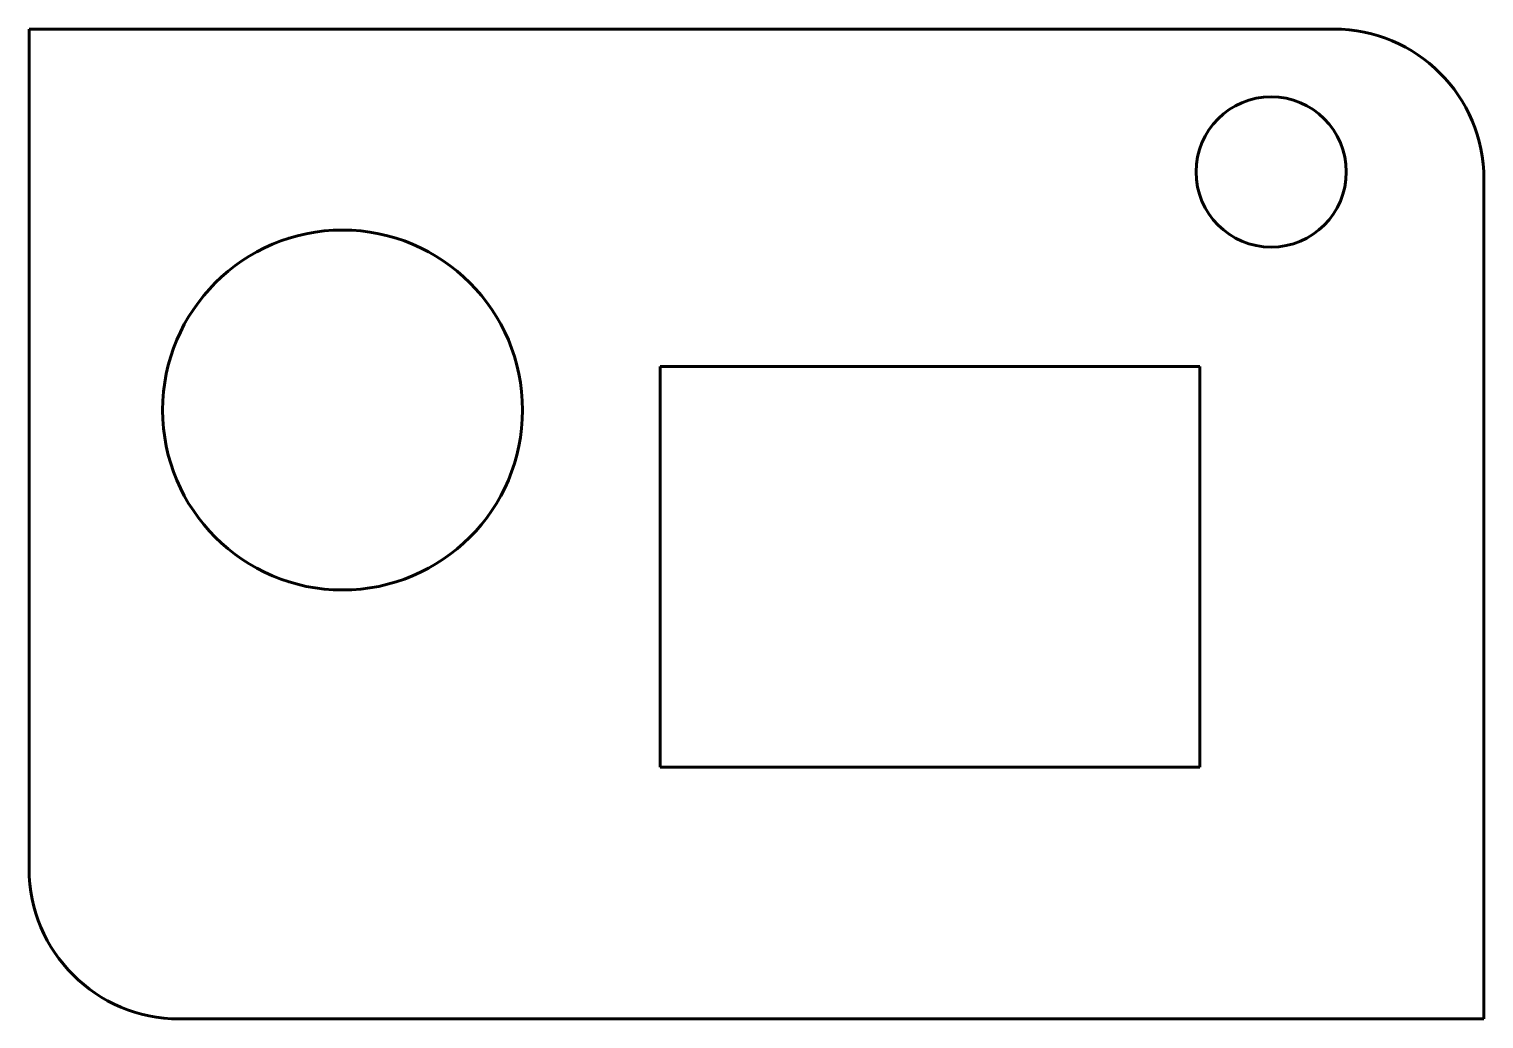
# Model space of a CAD drawing. Header units: millimetres. Extents: x -63 to 34, y -16.8 to 49.2.
import ezdxf

# ---------------------------------------------------------------- set-up
doc = ezdxf.new("R2010")
doc.units = ezdxf.units.MM
doc.linetypes.add('K5LT_BASIC', pattern=[0])

# ---------------------------------------------------------------- blocks, each defined once
blk = doc.blocks.new('U0')
at = {"color": 143, "linetype": 'K5LT_BASIC', "lineweight": 60, "true_color": 0x33acca}
for p, q in [((-20.902, 26.723), (15.098, 26.723)), ((-20.902, 0), (-20.902, 26.723)), ((15.098, 26.723), (15.098, 0)), ((15.098, 0), (-20.902, 0))]:
    blk.add_line(p, q, dxfattribs=at)

msp = doc.modelspace()

# ---------------------------------------------------------------- linework, layer by layer
at = {"color": 143, "linetype": 'K5LT_BASIC', "lineweight": 60, "true_color": 0x33acca}
for p, q in [((-62.971, 49.213), (24.029, 49.213)), ((-62.971, -6.787), (-62.971, 49.213)), ((34.029, 39.213), (34.029, -16.787)), ((34.029, -16.787), (-52.971, -16.787))]:
    msp.add_line(p, q, dxfattribs=at)
for centre, radius in [((19.844, 39.688), 5.01), ((-42.069, 23.812), 12)]:
    msp.add_circle(centre, radius, dxfattribs=at)
for centre, start, end in [((24.029, 39.213), 0, 90), ((-52.971, -6.787), 180, 270)]:
    msp.add_arc(centre, 10, start, end, dxfattribs=at)

# ---------------------------------------------------------------- block references
msp.add_blockref('U0', (0, 0))

doc.saveas('drawing.dxf')
